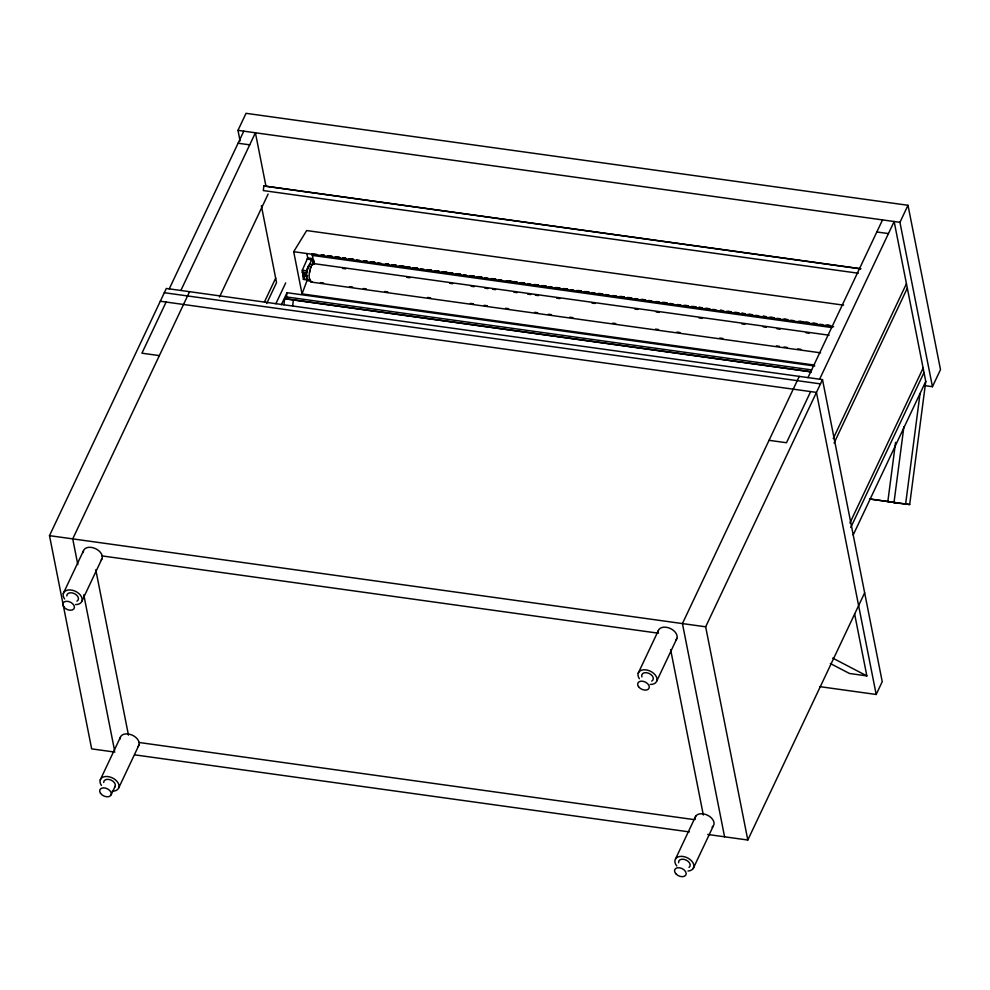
<?xml version="1.0" encoding="UTF-8"?>
<svg xmlns="http://www.w3.org/2000/svg" width="990" height="990" viewBox="0 0 990 990"><rect width="100%" height="100%" fill="white"/><g stroke="black" fill="none" stroke-linecap="round" stroke-linejoin="round"><path stroke-width="1.49" d="M313.88 264.083L312.172 253.749M313.211 264.256L312.085 258.551L307.729 257.945L302.297 270.221L303.385 279.341L308.41 279.712M312.085 258.551L306.306 272.72L301.962 272.114M860.941 268.76L263.897 185.959L263.291 190.575L858.293 273.24M283.895 304.833L284.687 298.757L286.221 298.856L811.181 371.795M286.221 298.856L287.026 292.706L814.721 366.015M292.607 306.046L293.399 299.97M895.566 442.394L887.832 501.621L889.366 501.72M819.596 379.22L894.143 221.525L925.761 381.447L909.686 504.541L893.982 502.673L903.882 426.789M905.59 504.281L920.057 393.5M306.071 273.834L306.356 275.282M814.498 365.087L302.037 293.894L307.383 279.601M240.075 140.914L237.984 130.358L246.04 113.318L908.003 205.289L940.5 369.641L932.444 386.694L924.796 385.63M114.89 752.103L91.662 748.873L49.5 535.652L166.345 288.461L822.504 379.615L882.226 681.689L876.187 694.473L819.596 686.615M169.253 288.857L243.788 131.175M166.11 302.049L141.929 353.195L159.353 355.608M180.861 290.478L255.408 132.784L265.939 186.095M189.573 291.679L72.728 538.869L77.814 564.585M63.31 593.431L83.457 550.811M219.471 297.012L268.129 194.052M81.96 601.054L102.106 558.434M264.466 301.888L275.678 278.165M266.656 303.534L276.556 282.608L261.36 205.747M275.839 303.769L285.702 282.905M281.321 304.759L287.026 292.706M100.25 779.873L120.396 737.253M111.177 794.747L115.199 786.221M118.8 787.743L138.947 745.124M638.216 673.188L658.362 630.568M799.277 376.386L682.432 623.576L724.581 836.81M656.778 681.021L676.925 638.414M807.988 377.598L882.523 219.916M810.649 391.595L786.481 442.74L769.057 440.315M707.739 834.471L747.809 840.027L705.66 626.806L822.504 379.615M932.444 386.694L899.947 222.329L908.003 205.289M833.209 438.62L906.432 283.709M834.087 443.062L907.31 288.152M675.576 858.813L695.723 816.193M849.903 523.017L923.126 368.119M850.781 527.46L924.004 372.562M693.198 868.539L713.332 825.932M853.182 534.971L925.761 381.447M747.809 840.027L864.654 592.837M302.037 293.894L293.696 251.695L306.665 230.559L843.591 305.155M303.385 279.341L306.95 279.514M893.982 502.673L898.079 502.92M237.984 130.358L899.947 222.329M238.095 143.228L249.703 144.837M876.831 231.969L888.438 233.578M263.897 185.959L860.421 268.835M321.342 254.826L324.411 255.247M328.989 255.89L332.046 256.311M336.637 256.942L339.694 257.375M342.75 257.796L345.807 258.217M350.398 258.86L353.455 259.281M364.159 260.766L367.216 261.199M371.807 261.83L374.864 262.263M385.568 263.748L388.625 264.169M393.203 264.813L396.26 265.233M400.851 265.865L403.908 266.298M406.964 266.718L410.021 267.139M414.612 267.783L417.669 268.203M428.373 269.688L431.43 270.122M436.021 270.753L439.077 271.186M443.656 271.817L446.725 272.238M449.782 272.671L452.838 273.091M457.417 273.735L460.474 274.156M471.178 275.641L474.235 276.062M478.826 276.705L481.882 277.126M492.587 278.611L495.644 279.044M507.882 280.739L510.939 281.16M513.996 281.593L517.052 282.014M521.631 282.645L524.7 283.078M535.392 284.563L538.461 284.984M543.04 285.627L546.096 286.048M556.801 287.533L559.857 287.966M564.449 288.597L567.505 289.018M578.21 290.515L581.266 290.936M585.857 291.567L588.914 292.001M599.618 293.486L602.675 293.906M621.015 296.456L624.071 296.889M628.662 297.52L631.719 297.94M642.423 299.438L645.48 299.859M663.832 302.408L666.889 302.829M685.229 305.378L688.285 305.799M692.876 306.442L695.933 306.863M698.99 307.296L702.046 307.717M706.637 308.348L709.694 308.781M720.398 310.266L723.455 310.687M728.046 311.33L731.103 311.751M735.681 312.394L738.75 312.815M741.807 313.236L744.864 313.669M749.442 314.3L752.511 314.721M763.203 316.218L766.26 316.639M770.851 317.27L773.908 317.703M784.612 319.188L787.669 319.609M799.908 321.317L802.964 321.738M806.021 322.158L809.077 322.591M813.669 323.223L816.725 323.643M827.417 325.128L830.486 325.561M313.706 253.96L316.763 254.381M321.354 255.024L324.411 255.445M327.467 255.865L332.058 256.509M335.115 256.93L339.694 257.573M342.75 257.994L345.819 258.415M348.876 258.848L353.455 259.479M356.511 259.9L359.568 260.333M364.159 260.964L367.216 261.397M370.272 261.818L374.864 262.449M377.92 262.882L380.977 263.303M385.568 263.946L388.625 264.367M391.681 264.788L396.272 265.431M399.329 265.852L410.033 267.337M413.09 267.758L417.669 268.401M420.725 268.822L423.794 269.255M426.851 269.676L431.43 270.307M434.486 270.74L439.077 271.371M442.134 271.805L452.838 273.29M455.895 273.71L460.486 274.354M463.543 274.774L466.599 275.195M469.656 275.628L474.247 276.26M477.304 276.68L481.882 277.324M484.952 277.745L488.008 278.178M491.065 278.598L495.644 279.229M498.713 279.663L501.769 280.083M506.348 280.727L517.052 282.212M520.109 282.633L524.7 283.276M527.757 283.697L530.813 284.118M533.87 284.551L538.461 285.182M541.518 285.603L546.109 286.246M549.165 286.667L552.222 287.1M555.279 287.521L559.87 288.152M562.926 288.585L567.505 289.216M570.562 289.637L573.618 290.07M576.687 290.491L581.266 291.134M584.323 291.555L588.914 292.186M591.971 292.619L595.027 293.04M598.084 293.461L602.675 294.104M605.732 294.525L608.788 294.958M613.379 295.589L616.436 296.01M619.493 296.443L624.084 297.074M627.14 297.507L631.719 298.139M634.776 298.559L637.845 298.992M640.901 299.413L645.48 300.057M648.537 300.477L651.606 300.898M656.184 301.542L659.241 301.962M662.298 302.383L666.889 303.027M669.945 303.447L673.002 303.881M677.593 304.512L680.65 304.932M683.706 305.365L688.298 305.997M691.354 306.43L695.933 307.061M699.002 307.482L702.059 307.915M705.115 308.336L709.694 308.979M712.751 309.4L715.82 309.821M720.398 310.464L723.455 310.885M726.512 311.305L731.103 311.949M734.159 312.37L738.75 313.013M741.807 313.434L744.864 313.855M747.92 314.288L752.511 314.919M755.568 315.34L758.625 315.773M763.216 316.404L766.272 316.837M769.329 317.258L773.908 317.889M776.977 318.322L780.033 318.743M783.09 319.164L787.669 319.807M790.738 320.228L793.794 320.661M798.373 321.292L809.077 322.777M812.134 323.21L816.725 323.841M819.782 324.262L822.838 324.695M825.895 325.116L830.486 325.76M293.696 251.695L833.691 326.712M312.147 255.371L831.984 327.591M307.469 258.477L311.825 259.083M307.16 259.132L311.516 259.739M313.644 263.6L829.113 335.214M342.602 268.414L345.671 268.835M406.853 277.336L409.91 277.757M449.683 283.288L452.739 283.709M471.092 286.259L474.148 286.692M484.865 288.177L487.921 288.597M492.513 289.241L495.569 289.662M513.921 292.211L516.978 292.632M527.682 294.129L530.751 294.55M535.33 295.193L538.399 295.614M556.751 298.163L559.808 298.584M591.933 303.051L594.99 303.472M634.763 309.004L637.82 309.425M656.172 311.974L659.229 312.394M699.002 317.926L702.059 318.347M741.832 323.879L744.888 324.299M763.24 326.849L766.297 327.282M777.014 328.767L780.071 329.187M806.07 332.801L809.127 333.222M302.297 270.221L306.653 270.827M307.642 275.826L304.004 275.319L304.116 279.44L302.68 272.225L303.794 274.205L306.207 274.539M320.512 282.571L323.569 283.004M349.581 286.617L352.638 287.038M363.342 288.523L366.399 288.944M384.751 291.493L387.82 291.926M427.581 297.446L430.638 297.879M470.411 303.398L473.468 303.819M484.184 305.316L487.241 305.737M505.593 308.286L508.65 308.707M534.649 312.32L537.718 312.753M548.423 314.238L551.48 314.659M569.832 317.208L572.901 317.642M612.662 323.161L615.718 323.594M655.491 329.113L658.548 329.534M676.913 332.083L679.969 332.516M719.73 338.036L722.799 338.469M776.333 345.906L779.39 346.327M783.981 346.97L787.038 347.391M797.742 348.876L800.799 349.297M311.231 282.076L820.586 352.836M285.764 296.851L811.664 369.914M284.687 298.757L811.181 371.906M164.328 292.718L820.487 383.885M160.306 301.245L816.453 392.399L876.187 694.473M909.686 504.541L869.443 498.948L896.544 502.833M49.5 535.652L705.66 626.806M101.958 555.897L658.474 633.216M854.605 613.899L866.856 675.898L849.445 673.472L830.325 663.51M138.847 742.463L693.829 819.572M134.801 754.863L689.349 831.909M832.726 658.102L866.856 675.898M304.66 273.945L304.796 274.131A2.326 0.767 -82.1 0 0 305.403 273.871M304.004 275.319L304.079 275.517A4.269 1.411 -82.1 0 0 304.363 275.963M670.638 649.65L703.333 814.993M313.805 260.16L314.375 263.031M306.863 253.601L308.001 259.355M95.783 569.794L128.465 735.125M83.791 594.829L114.58 750.581M303.794 274.205L303.757 273.933A4.269 1.411 -82.1 0 1 303.757 272.906M695.067 819.584A10.086 6.571 25.3 0 1 707.033 814.98A10.086 6.571 25.3 0 1 712.082 827.182M658.102 632.301A10.086 6.571 25.3 0 1 669.859 628.291A10.086 6.571 25.3 0 1 676.034 639.874M120.124 738.998A10.086 6.571 25.3 0 1 131.905 735.001A10.086 6.571 25.3 0 1 138.055 746.596M83.247 552.556A10.086 6.571 25.3 0 1 94.842 548.349A10.086 6.571 25.3 0 1 101.252 559.932M101.388 785.404A10.086 6.571 25.3 0 1 105.274 776.544A10.086 6.571 25.3 0 1 118.404 783.486A10.086 6.571 25.3 0 1 112.229 791.146M678.596 862.773A6.175 4.022 25.3 0 1 685.909 859.963A6.175 4.022 25.3 0 1 689.015 867.426M64.598 598.975A10.086 6.571 25.3 0 1 68.223 589.99A10.086 6.571 25.3 0 1 81.452 596.772A10.086 6.571 25.3 0 1 75.512 604.581M676.801 866.002A10.086 6.571 25.3 0 1 679.276 856.548A10.086 6.571 25.3 0 1 692.864 862.599A10.086 6.571 25.3 0 1 688.013 871.002M639.367 678.719A10.086 6.571 25.3 0 1 643.228 669.834A10.086 6.571 25.3 0 1 656.37 676.764A10.086 6.571 25.3 0 1 650.22 684.437M641.904 676.925A6.175 4.022 25.3 0 1 648.846 673.311A6.175 4.022 25.3 0 1 651.742 681.083M66.8 595.98A6.175 4.022 25.3 0 1 74.634 593.74A6.175 4.022 25.3 0 1 76.948 601.178M103.69 782.471A6.175 4.022 25.3 0 1 110.892 780.021A6.175 4.022 25.3 0 1 114.654 787.124M309.202 280.653A8.539 2.809 -82.1 0 1 306.888 271.149A8.539 2.809 -82.1 0 1 311.899 265.196M311.33 281.296A8.539 2.809 -82.1 0 1 309.672 278.697M309.623 272.658A8.539 2.809 -82.1 0 1 310.006 270.48M310.563 268.451A8.539 2.809 -82.1 0 1 311.231 266.731M312.778 264.615A8.539 2.809 -82.1 0 1 313.545 264.367M307.383 279.069A7.066 2.326 -82.1 0 1 306.529 272.188A7.066 2.326 -82.1 0 1 309.14 265.53M312.073 281.803A9.318 3.069 -82.1 0 1 309.375 272.646A9.318 3.069 -82.1 0 1 314.399 263.959M306.195 274.082A4.269 1.411 -82.1 0 1 305.477 275.604M100.51 793.312A6.175 4.022 25.3 0 0 110.62 795.638A6.175 4.022 25.3 0 0 105.348 788.052A6.175 4.022 25.3 0 0 100.51 793.312M63.682 606.821A6.175 4.022 25.3 0 0 73.792 609.011A6.175 4.022 25.3 0 0 68.347 601.45A6.175 4.022 25.3 0 0 63.682 606.821M638.488 686.615A6.175 4.022 25.3 0 0 648.611 688.929A6.175 4.022 25.3 0 0 643.302 681.343A6.175 4.022 25.3 0 0 638.488 686.615M675.712 873.626A6.175 4.022 25.3 0 0 685.748 875.185A6.175 4.022 25.3 0 0 679.61 867.797A6.175 4.022 25.3 0 0 675.712 873.626"/></g></svg>
